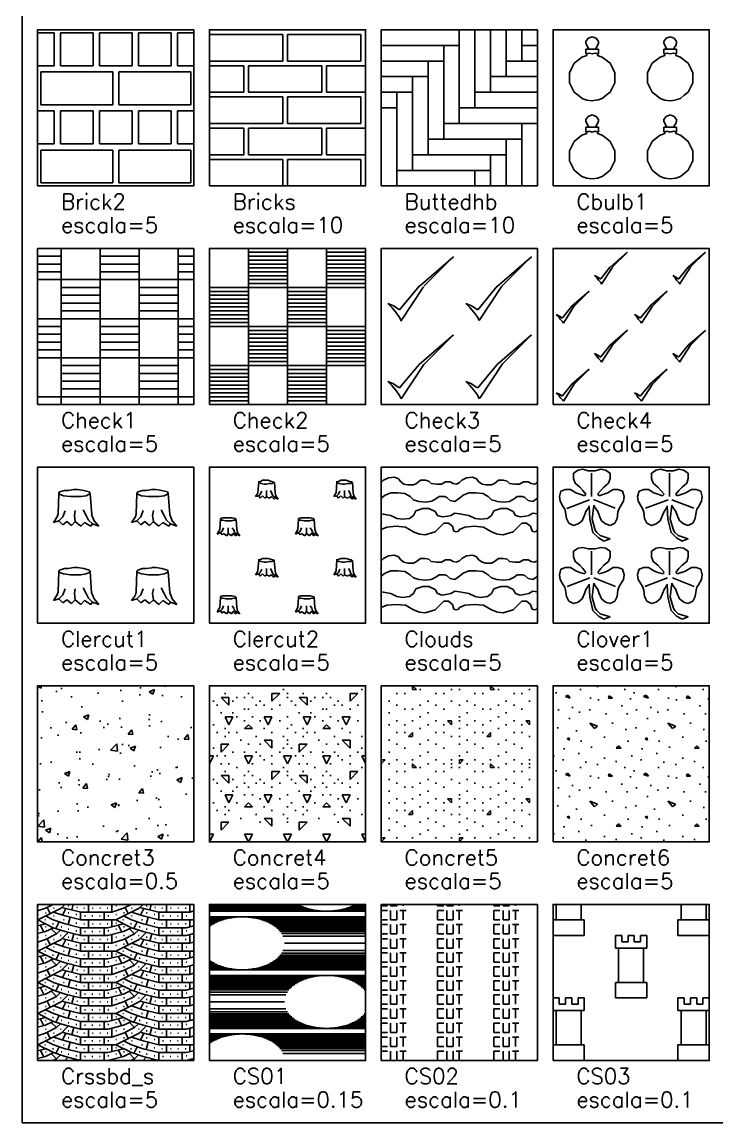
# Model space of a CAD drawing. Header units: inches. Extents: x -1 to 462, y -162 to 137.
# Drawn here: x 120 to 164.5, y -4 to 66.5 of the extents above; entities that cross this region are included whole.
import ezdxf

# ---------------------------------------------------------------- set-up
doc = ezdxf.new("R2010")
doc.units = ezdxf.units.IN
doc.header["$MEASUREMENT"] = 0
doc.layers.add('FORMATO', color=7, linetype='Continuous', plot=False)
for name, color, linetype in [('HATCH', 7, 'Continuous'), ('RECTANGLE', 7, 'Continuous'), ('TEXT', 5, 'Continuous')]:
    doc.layers.add(name, color=color, linetype=linetype)
doc.styles.add('nr', font='simplex.shx')

msp = doc.modelspace()

# ---------------------------------------------------------------- hatches: boundary and pattern name
at = {"layer": 'HATCH'}
h = msp.add_hatch(dxfattribs=at)
h.set_pattern_fill('BRICK2', color=256, scale=5, style=0, pattern_type=2)
h.set_pattern_definition([(0, (121.2, 56.2), (5, 5), [4.6, -0.4]), (90, (125.8, 56.2), (-5, 5), [2.1, -2.9]), (180, (125.8, 58.3), (-5, -5), [4.6, -0.4]), (270, (121.2, 58.3), (5, -5), [2.1, -2.9]), (0, (121, 58.7), (5, 5), [1.05, -3.95]), (90, (122.05, 58.7), (-5, 5), [2.1, -2.9]), (180, (122.05, 60.8), (-5, -5), [1.05, -3.95]), (270, (122.45, 60.8), (5, -5), [2.1, -2.9]), (0, (122.45, 58.7), (5, 5), [2.1, -2.9]), (90, (124.55, 58.7), (-5, 5), [2.1, -2.9]), (180, (124.55, 60.8), (-5, -5), [2.1, -2.9]), (180, (126, 60.8), (-5, -5), [1.05, -3.95]), (270, (124.95, 60.8), (5, -5), [2.1, -2.9]), (0, (124.95, 58.7), (5, 5), [1.05, -3.95])])
h.paths.add_polyline_path([(121, 56), (131, 56), (131, 66), (121, 66)])
h = msp.add_hatch(dxfattribs=at)
h.set_pattern_fill('BRICKS', color=256, scale=10, style=0)
h.set_pattern_definition([(0, (132, 56), (2.5, 2), [4.7, -0.3]), (0, (132, 57.7), (2.5, 2), [4.7, -0.3]), (90, (132, 56), (-2.5, 2), [1.7, -2.3]), (90, (131.7, 56), (-2.5, 2), [1.7, -2.3])])
h.paths.add_polyline_path([(132, 56), (142, 56), (142, 66), (132, 66)])
h = msp.add_hatch(dxfattribs=at)
h.set_pattern_fill('BUTTEDHB', color=256, scale=10, style=0)
h.set_pattern_definition([(0, (143, 56), (1, 1), [6, -4]), (90, (148, 50), (-1, -1), [6, -4])])
h.paths.add_polyline_path([(143, 56), (153, 56), (153, 66), (143, 66)])
h = msp.add_hatch(dxfattribs=at)
h.set_pattern_fill('CBULB1', color=256, scale=5, style=0, pattern_type=2)
h.set_pattern_definition([(338.199, (156.5, 60.55), (15, -5), [0.26926, -26.65657]), (306.87, (156.75, 60.45), (5, -5), [0.25, -24.75]), (270, (156.9, 60.25), (5, -5), [0.1, -4.9]), (251.565, (156.9, 60.15), (6e-06, -5), [0.1581, -15.6533]), (236.31, (156.85, 60), (-5, -10), [0.1803, -17.8475]), (243.435, (156.75, 59.85), (-2e-06, -5), [0.1118, -11.0685]), (296.565, (156.25, 59.85), (5, -5), [0.1118, -11.0685]), (303.69, (156.15, 60), (5, -5), [0.1803, -17.8475]), (288.435, (156.1, 60.15), (5, -10), [0.1581, -15.6533]), (270, (156.1, 60.25), (5, -5), [0.1, -4.9]), (233.13, (156.25, 60.45), (-10, -15), [0.25, -24.75]), (201.801, (156.5, 60.55), (-10, -5), [0.26926, -26.65657]), (194.036, (156.7, 59.5), (-15, -4.99999), [0.20616, -20.4094]), (90, (156.85, 59.35), (-5, 5), [0.1, -4.9]), (165.964, (156.9, 59.45), (-5, -5e-06), [0.20616, -20.4094]), (270, (156.9, 59.75), (5, -5), [0.3, -4.7]), (345.964, (156.3, 59.5), (5, 5e-06), [0.20616, -20.4094]), (14.036, (156.1, 59.45), (15, 4.99999), [0.20616, -20.4094]), (270, (156.1, 59.75), (5, -5), [0.3, -4.7]), (180, (156.9, 59.75), (-5, -5), [0.8, -4.2]), (90, (156.15, 59.35), (-5, 5), [0.1, -4.9]), (90, (157.95, 57.95), (-5, 5), [0.3, -4.7]), (116.565, (157.95, 58.25), (-5, 5), [0.3354, -10.8449]), (116.565, (157.8, 58.55), (-5, 5), [0.3354, -10.8449]), (141.34, (157.65, 58.85), (-20, 14.999995), [0.32016, -31.69546]), (141.34, (157.4, 59.05), (-20, 14.999995), [0.32016, -31.69546]), (161.565, (157.15, 59.25), (-5, -6e-06), [0.3162, -15.4952]), (8.13, (156.5, 56.45), (30, 4.999997), [0.35356, -35.0018]), (18.435, (156.85, 56.5), (10, 5), [0.3162, -15.4952]), (38.66, (157.15, 56.6), (5, 5), [0.32016, -31.69546]), (38.66, (157.4, 56.8), (5, 5), [0.32016, -31.69546]), (63.435, (157.65, 57), (2e-06, 5), [0.3354, -10.8449]), (63.435, (157.8, 57.3), (2e-06, 5), [0.3354, -10.8449]), (90, (157.95, 57.6), (-5, 5), [0.35, -4.65]), (270, (155.05, 57.95), (5, -5), [0.35, -4.65]), (296.565, (155.05, 57.6), (5, -5), [0.3354, -10.8449]), (296.565, (155.2, 57.3), (5, -5), [0.3354, -10.8449]), (321.34, (155.35, 57), (20, -14.999995), [0.32016, -31.69546]), (321.34, (155.6, 56.8), (20, -14.999995), [0.32016, -31.69546]), (341.565, (155.85, 56.6), (5, 6e-06), [0.3162, -15.4952]), (351.87, (156.15, 56.5), (4.999997, -1e-06), [0.35356, -35.0018]), (270, (155.05, 58.25), (5, -5), [0.3, -4.7]), (243.435, (155.2, 58.55), (-2e-06, -5), [0.3354, -10.8449]), (243.435, (155.35, 58.85), (-2e-06, -5), [0.3354, -10.8449]), (218.66, (155.6, 59.05), (-5, -5), [0.32016, -31.69546]), (218.66, (155.85, 59.25), (-5, -5), [0.32016, -31.69546]), (198.435, (156.15, 59.35), (-10, -5), [0.3162, -15.4952])])
h.paths.add_polyline_path([(154, 56), (164, 56), (164, 66), (154, 66)])
h = msp.add_hatch(dxfattribs=at)
h.set_pattern_fill('CHECK1', color=256, scale=5, style=0, pattern_type=2)
h.set_pattern_definition([(0, (2.5, 2.5), (2.5, 2.5), [2.5, -2.5]), (0, (0, 0.5), (2.5, 2.5), [2.5, -2.5]), (0, (0, 1), (2.5, 2.5), [2.5, -2.5]), (0, (0, 1.5), (2.5, 2.5), [2.5, -2.5]), (0, (0, 2), (2.5, 2.5), [2.5, -2.5]), (0, (0, 2.5), (2.5, 2.5), [2.5, -2.5]), (90, (2.5, 2.5), (-2.5, 2.5), [2.5, 0])])
h.paths.add_polyline_path([(121, 42), (131, 42), (131, 52), (121, 52)])
h = msp.add_hatch(dxfattribs=at)
h.set_pattern_fill('CHECK2', color=256, scale=5, style=0, pattern_type=2)
h.set_pattern_definition([(0, (134.5, 44.5), (2.5, 2.5), [2.5, -2.5]), (0, (132, 42.25), (2.5, 2.5), [2.5, -2.5]), (0, (132, 42.5), (2.5, 2.5), [2.5, -2.5]), (0, (132, 42.75), (2.5, 2.5), [2.5, -2.5]), (0, (132, 43), (2.5, 2.5), [2.5, -2.5]), (0, (132, 43.25), (2.5, 2.5), [2.5, -2.5]), (0, (132, 43.5), (2.5, 2.5), [2.5, -2.5]), (0, (132, 43.75), (2.5, 2.5), [2.5, -2.5]), (0, (132, 44), (2.5, 2.5), [2.5, -2.5]), (0, (132, 44.25), (2.5, 2.5), [2.5, -2.5]), (0, (132, 44.5), (2.5, 2.5), [2.5, -2.5]), (90, (134.5, 44.5), (-2.5, 2.5), [2.5, 0])])
h.paths.add_polyline_path([(132, 42), (142, 42), (142, 52), (132, 52)])
h = msp.add_hatch(dxfattribs=at)
h.set_pattern_fill('CHECK3', color=256, scale=5, style=0, pattern_type=2)
h.set_pattern_definition([(315, (143.4, 43.45), (5, -1e-15), [0.3536, -6.7175]), (309.8056, (143.65, 43.2), (5.000004, -4.999998), [0.3905, -38.66074]), (305.5377, (143.9, 42.9), (15.000008, -19.99999), [0.4301, -42.5815]), (296.565, (144.15, 42.55), (5, -5), [0.2236, -10.9567]), (56.6115, (144.25, 42.35), (134.9999523, 205.0000304), [2.63486, -260.85138]), (45, (145.7, 44.55), (0, 5), [2.687, -4.384]), (336.8014, (143.4, 43.45), (25, -10.000007), [0.3808, -37.69808]), (326.31, (143.75, 43.3), (10, -5), [0.36056, -17.6672]), (333.435, (144.05, 43.1), (5, -2e-06), [0.1118, -11.0685]), (50.1944, (144.15, 43.05), (20.000012, 24.99999), [1.95256, -37.0987]), (40.8151, (145.4, 44.55), (74.9999802, 65.0000195), [2.90689, -142.43753])])
h.paths.add_polyline_path([(143, 42), (153, 42), (153, 52), (143, 52)])
h = msp.add_hatch(dxfattribs=at)
h.set_pattern_fill('CHECK4', color=256, scale=5, style=0, pattern_type=2)
h.set_pattern_definition([(315, (154.2, 42.75), (5, -1e-15), [0.2121, -6.8589]), (303.69, (154.35, 42.6), (5, -5), [0.1803, -17.8475]), (315, (154.45, 42.45), (5, -1e-15), [0.2121, -6.8589]), (296.565, (154.6, 42.3), (5, -5), [0.1118, -11.0685]), (57.5288, (154.65, 42.2), (25.000007, 39.999994), [1.30384, -63.8882]), (45, (155.35, 43.3), (0, 5), [1.3435, -5.7276]), (333.435, (154.2, 42.75), (5, -2e-06), [0.2236, -10.9567]), (326.31, (154.4, 42.65), (10, -5), [0.1803, -17.8475]), (0, (154.55, 42.55), (5, 5), [0.05, -4.95]), (51.34, (154.6, 42.55), (14.999995, 20), [0.96047, -31.05515]), (40.8151, (155.2, 43.3), (74.9999802, 65.0000195), [1.45345, -143.89097]), (40.815, (157.65, 45.8), (74.9999802, 65.0000195), [1.45345, -143.89097]), (51.34, (157.05, 45.05), (14.999995, 20), [0.96047, -31.05515]), (0, (157, 45.05), (5, 5), [0.05, -4.95]), (326.31, (156.85, 45.15), (10, -5), [0.1803, -17.8475]), (333.435, (156.65, 45.25), (5, -2e-06), [0.2236, -10.9567]), (45, (157.8, 45.8), (0, 5), [1.3435, -5.7276]), (57.529, (157.1, 44.7), (25.000007, 39.999994), [1.30384, -63.8882]), (315, (156.9, 44.95), (5, -1e-15), [0.2121, -6.859]), (303.69, (156.8, 45.1), (5, -5), [0.1803, -17.8475]), (315, (156.65, 45.25), (5, -1e-15), [0.2121, -6.859]), (296.565, (157.05, 44.8), (5, -5), [0.1118, -11.0685])])
h.paths.add_polyline_path([(154, 42), (164, 42), (164, 52), (154, 52)])
h = msp.add_hatch(dxfattribs=at)
h.set_pattern_fill('CLERCUT1', color=256, scale=5, style=0, pattern_type=2)
h.set_pattern_definition([(45, (124.3, 31.25), (0, 5), [0.0707, -7.0004]), (26.565, (124.1, 31.15), (5, 5), [0.2236, -10.9567]), (8.13, (123.75, 31.1), (30, 4.999997), [0.35356, -35.0018]), (0, (123.4, 31.1), (5, 5), [0.35, -4.65]), (0, (123.1, 31.1), (5, 5), [0.3, -4.7]), (353.66, (122.65, 31.15), (5.000002, 1e-06), [0.45277, -44.82415]), (338.199, (122.4, 31.25), (15, -5), [0.26926, -26.65657]), (315, (122.35, 31.3), (5, -1e-15), [0.0707, -7.0004]), (243.435, (122.4, 31.4), (-2e-06, -5), [0.1118, -11.0685]), (198.435, (122.7, 31.5), (-10, -5), [0.3162, -15.4952]), (180, (122.95, 31.5), (-5, -5), [0.25, -4.75]), (188.13, (123.3, 31.55), (-30, -4.999997), [0.35356, -35.0018]), (180, (123.55, 31.55), (-5, -5), [0.25, -4.75]), (172.875, (123.95, 31.5), (-5, -3e-06), [0.4031, -39.9082]), (164.055, (124.3, 31.4), (-20, 5), [0.364, -36.03654]), (116.565, (124.35, 31.3), (-5, 5), [0.1118, -11.0685]), (80.538, (123.35, 29.9), (-2e-06, 5), [0.30414, -30.1097]), (97.125, (123.4, 29.5), (-4.99999, 35.000002), [0.4031, -39.90817]), (119.745, (124.1, 29.9), (-15.00001, 24.999997), [0.4031, -39.90817]), (116.565, (124.25, 29.6), (-5, 5), [0.3354, -10.8449]), (135, (124.5, 29.35), (-5, 0), [0.3536, -6.7175]), (69.444, (122.6, 29.8), (4.99999, 15.000004), [0.4272, -42.2928]), (45, (122.35, 29.55), (0, 5), [0.3536, -6.7175]), (94.2364, (124.45, 29.95), (-5.0000065, 64.999997), [1.3537, -134.01617]), (110.556, (124.6, 29.55), (-9.99998, 25.00001), [0.4272, -42.2928]), (130.6013, (124.9, 29.2), (-5, 5), [0.46098, -45.63674]), (339.444, (124.5, 29.35), (15.000004, -4.99999), [0.4272, -42.2928]), (56.31, (124.4, 29.2), (5, 10), [0.1803, -17.8475]), (327.9946, (124, 29.45), (24.999995, -15.000006), [0.4717, -46.6982]), (45, (123.75, 29.2), (0, 5), [0.3536, -6.7175]), (319.3987, (123.4, 29.5), (29.999995, -25.000002), [0.46098, -45.63674]), (45, (123.15, 29.25), (0, 5), [0.3536, -6.7175]), (320.1944, (122.85, 29.5), (24.99999, -20.000012), [0.3905, -38.66074]), (38.66, (122.6, 29.3), (5, 5), [0.32016, -31.69546]), (315, (122.35, 29.55), (5, -1e-15), [0.3536, -6.7175]), (15.9454, (122, 29.45), (15, 5.000003), [0.364, -36.03654]), (234.4623, (122.25, 29.8), (-10.000005, -14.999998), [0.4301, -42.5815]), (255.964, (122.3, 30), (5e-06, -5), [0.20616, -20.4094]), (267.7974, (122.35, 31.3), (-7e-07, -4.999999), [1.30096, -128.79515])])
h.paths.add_polyline_path([(121, 28), (131, 28), (131, 38), (121, 38)])
h = msp.add_hatch(dxfattribs=at)
h.set_pattern_fill('CLERCUT2', color=256, scale=5, style=0, pattern_type=2)
h.set_pattern_definition([(45, (133.65, 29.6), (0, 5), [0.0707, -7.0004]), (0, (133.55, 29.6), (5, 5), [0.1, -4.9]), (18.435, (133.4, 29.55), (10, 5), [0.1581, -15.6533]), (0, (133.2, 29.55), (5, 5), [0.2, -4.8]), (0, (133.05, 29.55), (5, 5), [0.15, -4.85]), (345.964, (132.85, 29.6), (5, 5e-06), [0.20616, -20.4094]), (0, (132.7, 29.6), (5, 5), [0.15, -4.85]), (270, (132.7, 29.65), (5, -5), [0.05, -4.95]), (270, (132.7, 29.7), (5, -5), [0.05, -4.95]), (198.435, (132.85, 29.75), (-10, -5), [0.1581, -15.6533]), (180, (132.95, 29.75), (-5, -5), [0.1, -4.9]), (180, (133.15, 29.75), (-5, -5), [0.2, -4.8]), (180, (133.3, 29.75), (-5, -5), [0.15, -4.85]), (180, (133.45, 29.75), (-5, -5), [0.15, -4.85]), (165.964, (133.65, 29.7), (-5, -5e-06), [0.20616, -20.4094]), (135, (133.7, 29.65), (-5, 0), [0.0707, -7.0004]), (90, (133.2, 28.95), (-5, 5), [0.15, -4.85]), (90, (133.2, 28.75), (-5, 5), [0.2, -4.8]), (123.69, (133.55, 28.95), (-5, 5), [0.1803, -17.8475]), (108.435, (133.6, 28.8), (-5, 10), [0.1581, -15.6533]), (146.31, (133.75, 28.7), (-10, 5), [0.1803, -17.8475]), (63.435, (132.8, 28.9), (2e-06, 5), [0.2236, -10.9567]), (45, (132.7, 28.8), (0, 5), [0.1414, -6.9296]), (94.3987, (133.75, 29), (-4.999992, 59.999999), [0.65192, -64.5401]), (104.036, (133.8, 28.8), (-4.99999, 15), [0.20616, -20.4094]), (126.87, (133.95, 28.6), (-5, 5), [0.25, -24.75]), (333.435, (133.75, 28.7), (5, -2e-06), [0.2236, -10.9567]), (63.435, (133.7, 28.6), (2e-06, 5), [0.1118, -11.0685]), (323.13, (133.5, 28.75), (15, -10), [0.25, -24.75]), (56.31, (133.4, 28.6), (5, 10), [0.1803, -17.8475]), (323.13, (133.2, 28.75), (15, -10), [0.25, -24.75]), (56.31, (133.1, 28.6), (5, 10), [0.1803, -17.8475]), (323.13, (132.9, 28.75), (15, -10), [0.25, -24.75]), (45, (132.8, 28.65), (0, 5), [0.1414, -6.9296]), (303.69, (132.7, 28.8), (5, -5), [0.1803, -17.8475]), (26.565, (132.5, 28.7), (5, 5), [0.2236, -10.9567]), (243.435, (132.6, 28.9), (-2e-06, -5), [0.2236, -10.9567]), (243.435, (132.65, 29), (-2e-06, -5), [0.1118, -11.0685]), (265.6013, (132.7, 29.65), (-2e-06, -4.999997), [0.65192, -64.5401]), (265.9144, (135.15, 32.05), (1e-06, -5.000001), [0.7018, -69.47656]), (243.435, (135.1, 31.35), (-2e-06, -5), [0.1118, -11.0685]), (236.31, (135.05, 31.25), (-5, -10), [0.1803, -17.8475]), (14.036, (134.95, 31.1), (15, 4.99999), [0.20616, -20.4094]), (303.69, (135.15, 31.15), (5, -5), [0.1803, -17.8475]), (45, (135.25, 31), (0, 5), [0.2121, -6.859]), (315, (135.4, 31.15), (5, -1e-15), [0.2121, -6.859]), (45, (135.55, 31), (0, 5), [0.1414, -6.9296]), (333.435, (135.65, 31.1), (5, -2e-06), [0.2236, -10.9567]), (45, (135.85, 31), (0, 5), [0.1414, -6.9296]), (323.13, (135.95, 31.1), (15, -10), [0.25, -24.75]), (63.435, (136.15, 30.95), (2e-06, 5), [0.1118, -11.0685]), (333.435, (136.2, 31.05), (5, -2e-06), [0.2236, -10.9567]), (126.87, (136.4, 30.95), (-5, 5), [0.25, -24.75]), (104.036, (136.25, 31.15), (-4.99999, 15), [0.20616, -20.4094]), (94.3987, (136.2, 31.35), (-4.999992, 59.999999), [0.65192, -64.5401]), (45, (135.15, 31.15), (0, 5), [0.1414, -6.9296]), (63.435, (135.25, 31.25), (2e-06, 5), [0.2236, -10.9567]), (146.31, (136.2, 31.05), (-10, 5), [0.1803, -17.8475]), (108.435, (136.05, 31.15), (-5, 10), [0.1581, -15.6533]), (116.565, (136, 31.3), (-5, 5), [0.2236, -10.9567]), (90, (135.65, 31.1), (-5, 5), [0.2, -4.8]), (90, (135.65, 31.3), (-5, 5), [0.2, -4.8]), (135, (136.15, 32), (-5, 0), [0.0707, -7.0004]), (165.964, (136.1, 32.05), (-5, -5e-06), [0.20616, -20.4094]), (161.565, (135.9, 32.1), (-5, -6e-06), [0.1581, -15.6533]), (180, (135.75, 32.15), (-5, -5), [0.15, -4.85]), (180, (135.6, 32.15), (-5, -5), [0.2, -4.8]), (206.565, (135.4, 32.15), (-5, -5), [0.1118, -11.0685]), (198.435, (135.3, 32.1), (-10, -5), [0.1581, -15.6533]), (0, (135.15, 32.05), (5, 5), [0, -5]), (270, (135.15, 32.05), (5, -5), [0.05, -4.95]), (341.565, (135.15, 32), (5, 6e-06), [0.1581, -15.6533]), (345.964, (135.3, 31.95), (5, 5e-06), [0.20616, -20.4094]), (0, (135.5, 31.9), (5, 5), [0.15, -4.85]), (14.036, (135.65, 31.9), (15, 4.99999), [0.20616, -20.4094]), (0, (135.85, 31.95), (5, 5), [0.15, -4.85]), (26.565, (136, 31.95), (5, 5), [0.1118, -11.0685]), (0, (136.1, 32), (5, 5), [0.05, -4.95])])
h.paths.add_polyline_path([(132, 28), (142, 28), (142, 38), (132, 38)])
h = msp.add_hatch(dxfattribs=at)
h.set_pattern_fill('CLOUDS', color=256, scale=5, style=0, pattern_type=2)
h.set_pattern_definition([(26.565, (147.9, 31.95), (5, 5), [0.1118, -11.0685]), (26.565, (147.8, 31.9), (5, 5), [0.1118, -11.0685]), (345.964, (147.6, 31.95), (5, 5e-06), [0.20616, -20.4094]), (333.435, (147.4, 32.05), (5, -2e-06), [0.2236, -10.9567]), (0, (147.1, 32.05), (5, 5), [0.3, -4.7]), (30.964, (146.85, 31.9), (14.99999, 10.00001), [0.29155, -28.8632]), (0, (146.55, 31.9), (5, 5), [0.3, -4.7]), (351.87, (146.2, 31.95), (5, -1e-06), [0.35356, -35.0018]), (315, (146.05, 32.1), (5, -1e-15), [0.2121, -6.859]), (348.69, (145.8, 32.15), (5, 2e-06), [0.25495, -25.24014]), (0, (145.5, 32.15), (5, 5), [0.3, -4.7]), (38.66, (145.25, 31.95), (5, 5), [0.32016, -31.69546]), (26.565, (145.05, 31.85), (5, 5), [0.2236, -10.9567]), (0, (144.7, 31.85), (5, 5), [0.35, -4.65]), (348.69, (144.45, 31.9), (5, 2e-06), [0.25495, -25.24014]), (323.13, (144.25, 32.05), (15, -10), [0.25, -24.75]), (306.87, (144.1, 32.25), (5, -5), [0.25, -24.75]), (338.199, (143.85, 32.35), (15, -5), [0.26926, -26.65657]), (7.125, (143.45, 32.3), (35.000002, 4.99999), [0.4031, -39.90817]), (26.565, (143.15, 32.15), (5, 5), [0.3354, -10.8449]), (45, (143, 32), (0, 5), [0.2121, -6.859]), (33.69, (147.85, 30.9), (5, 5), [0.1803, -17.8475]), (33.69, (147.7, 30.8), (5, 5), [0.1803, -17.8475]), (350.538, (147.4, 30.85), (5, 2e-06), [0.30414, -30.1097]), (315, (147.2, 31.05), (5, -1e-15), [0.2828, -6.7882]), (341.565, (147.05, 31.1), (5, 6e-06), [0.1581, -15.6533]), (0, (146.7, 31.1), (5, 5), [0.35, -4.65]), (36.87, (146.5, 30.95), (5, 5), [0.25, -24.75]), (26.565, (146.2, 30.8), (5, 5), [0.3354, -10.8449]), (8.13, (145.85, 30.75), (30, 4.999997), [0.35356, -35.0018]), (353.66, (145.4, 30.8), (5.000002, 1e-06), [0.45277, -44.82415]), (344.0546, (145.05, 30.9), (20, -5), [0.364, -36.03654]), (315, (144.85, 31.1), (5, -1e-15), [0.2828, -6.7882]), (330.255, (144.5, 31.3), (9.999998, -5), [0.4031, -39.90817]), (353.66, (144.05, 31.35), (5.000002, 1e-06), [0.45277, -44.82415]), (0, (143.6, 31.35), (5, 5), [0.45, -4.55]), (23.1986, (143.25, 31.2), (10, 5), [0.3808, -37.6981]), (38.66, (143, 31), (5, 5), [0.32016, -31.69546]), (350.538, (147.7, 30.05), (5, 2e-06), [0.30414, -30.1097]), (30.964, (147.45, 29.9), (14.99999, 10.00001), [0.29155, -28.8632]), (14.036, (147.25, 29.85), (15, 4.99999), [0.20616, -20.4094]), (8.13, (146.9, 29.8), (30, 4.999997), [0.35356, -35.0018]), (341.565, (146.6, 29.9), (5, 6e-06), [0.3162, -15.4952]), (300.964, (146.45, 30.15), (10.00001, -14.99999), [0.29155, -28.8632]), (333.435, (146.05, 30.35), (5, -2e-06), [0.4472, -10.7331]), (0, (145.65, 30.35), (5, 5), [0.4, -4.6]), (18.435, (145.2, 30.2), (10, 5), [0.4743, -15.337]), (63.435, (145.05, 29.9), (2e-06, 5), [0.3354, -10.8449]), (38.66, (144.8, 29.7), (5, 5), [0.32016, -31.69546]), (6.34, (144.35, 29.65), (39.999997, 5.000008), [0.45277, -44.82415]), (351.87, (144, 29.7), (4.999997, -1e-06), [0.35356, -35.0018]), (333.435, (143.6, 29.9), (5, -2e-06), [0.4472, -10.7331]), (350.538, (143, 30), (5, 2e-06), [0.6083, -29.80553]), (63.435, (147.95, 28.9), (2e-06, 5), [0.1118, -11.0685]), (18.435, (147.8, 28.85), (10, 5), [0.1581, -15.6533]), (341.565, (147.65, 28.9), (5, 6e-06), [0.1581, -15.6533]), (288.435, (147.55, 29.2), (5, -10), [0.3162, -15.4952]), (321.34, (147.3, 29.4), (20, -14.999995), [0.32016, -31.69546]), (0, (147, 29.4), (5, 5), [0.3, -4.7]), (45, (146.75, 29.15), (0, 5), [0.3536, -6.7175]), (45, (146.45, 28.85), (0, 5), [0.4243, -6.6468]), (17.1027, (145.8, 28.65), (15.000004, 4.99999), [0.68007, -67.32728]), (351.87, (145.45, 28.7), (4.999997, -1e-06), [0.35356, -35.0018]), (339.444, (145.05, 28.85), (15.000004, -4.99999), [0.4272, -42.2928]), (329.036, (144.55, 29.15), (10, -5.000007), [0.5831, -28.57166]), (355.2364, (143.95, 29.2), (5.000001, 1e-06), [0.60208, -59.6059]), (4.7636, (143.35, 29.15), (55.000005, 4.999958), [0.60208, -59.6059]), (23.1986, (143, 29), (9.999998, 5), [0.3808, -37.69808])])
h.paths.add_polyline_path([(143, 28), (153, 28), (153, 38), (143, 38)])
h = msp.add_hatch(dxfattribs=at)
h.set_pattern_fill('CLOVER1', color=256, scale=5, style=0, pattern_type=2)
h.set_pattern_definition([(83.66, (156.5, 29.65), (-1e-06, 5.000002), [0.90554, -44.3714]), (105.9454, (156.7, 28.95), (-5.000003, 15), [0.728, -35.67254]), (123.69, (156.8, 28.8), (-5, 5), [0.1803, -17.8475]), (135, (157, 28.6), (-5, 0), [0.2828, -6.7882]), (162.8973, (157.65, 28.4), (-50.000009, 14.999977), [0.68007, -67.32728]), (20.556, (157.25, 28.25), (25.00001, 9.99998), [0.4272, -42.2928]), (330.255, (156.9, 28.45), (9.999998, -5), [0.4031, -39.90817]), (315, (156.55, 28.8), (5, -1e-15), [0.495, -6.5761]), (283.2405, (156.35, 29.65), (4.999994, -20.0000015), [0.8732, -86.44804]), (273.3665, (156.3, 30.5), (5.000055, -79.999997), [0.85147, -84.29546]), (200.7723, (156.35, 30.9), (-104.9999692, -40.0000818), [1.5508, -153.52982]), (338.5523, (156.6, 30.9), (115.0000297, -44.9999282), [1.50416, -148.91193]), (255.964, (158.2, 30.3), (5e-06, -5), [0.20616, -20.4094]), (262.875, (158.15, 30.1), (3e-06, -5), [0.4031, -39.90817]), (243.435, (158.1, 29.7), (-2e-06, -5), [0.3354, -10.8449]), (206.565, (157.95, 29.4), (-5, -5), [0.3354, -10.8449]), (161.565, (157.65, 29.25), (-5, -6e-06), [0.3162, -15.4952]), (141.34, (157.35, 29.35), (-20, 14.999995), [0.32016, -31.69546]), (113.1986, (157.1, 29.55), (-5, 10), [0.3808, -37.6981]), (111.801, (156.95, 29.9), (-5, 10), [0.26926, -26.65657]), (123.69, (156.85, 30.15), (-5, 5), [0.36056, -17.6672]), (116.565, (156.65, 30.45), (-5, 5), [0.1118, -11.0685]), (135, (156.95, 31.15), (-5, 0), [0.1414, -6.9296]), (198.435, (157.25, 31.25), (-10, -5), [0.3162, -15.4952]), (201.801, (157.5, 31.35), (-10, -5), [0.26926, -26.65657]), (209.745, (157.85, 31.55), (-24.999997, -15.00001), [0.4031, -39.9082]), (180, (158.15, 31.55), (-5, -5), [0.3, -4.7]), (161.565, (158.45, 31.45), (-5, -6e-06), [0.3162, -15.4952]), (105.945, (158.55, 31.1), (-5.000003, 15), [0.364, -36.03654]), (80.538, (158.5, 30.8), (-2e-06, 5), [0.30414, -30.1097]), (60.255, (158.3, 30.45), (5, 10), [0.4031, -39.9082]), (56.31, (158.2, 30.3), (5, 10), [0.1803, -17.8475]), (45, (156, 31.15), (0, 5), [0.1414, -6.9296]), (123.69, (154.75, 30.3), (-5, 5), [0.1803, -17.8475]), (119.745, (154.65, 30.45), (-15.00001, 24.999997), [0.4031, -39.90817]), (99.462, (154.45, 30.8), (-4.99999, 25.000004), [0.30414, -30.1097]), (74.0546, (154.4, 31.1), (5, 20), [0.364, -36.03654]), (18.435, (154.5, 31.45), (10, 5), [0.3162, -15.4952]), (0, (154.8, 31.55), (5, 5), [0.3, -4.7]), (330.255, (155.1, 31.55), (9.999998, -5), [0.4031, -39.90817]), (338.199, (155.45, 31.35), (15, -5), [0.26926, -26.65657]), (341.565, (155.7, 31.25), (5, 6e-06), [0.3162, -15.4952]), (90, (156.3, 30.45), (-5, 5), [0.05, -4.95]), (56.31, (156.1, 30.15), (5, 10), [0.36056, -17.6672]), (68.199, (156, 29.9), (5, 15), [0.26926, -26.65657]), (66.8014, (155.85, 29.55), (10.000007, 25), [0.3808, -37.6981]), (38.66, (155.6, 29.35), (5, 5), [0.32016, -31.69546]), (18.435, (155.3, 29.25), (10, 5), [0.3162, -15.4952]), (333.435, (155, 29.4), (5, -2e-06), [0.3354, -10.8449]), (296.565, (154.85, 29.7), (5, -5), [0.3354, -10.8449]), (277.125, (154.8, 30.1), (4.99999, -35.000002), [0.4031, -39.90817]), (284.036, (154.75, 30.3), (4.99999, -15), [0.20616, -20.4094]), (180, (156.45, 32.75), (-5, -5), [0.2, -4.8]), (164.055, (156.25, 32.75), (-20, 5), [0.364, -36.03654]), (189.462, (155.9, 32.85), (-25.000004, -4.99999), [0.30414, -30.1097]), (213.69, (155.6, 32.8), (-5, -5), [0.36056, -17.6672]), (270, (155.3, 32.6), (5, -5), [0.35, -4.65]), (288.435, (155.3, 32.25), (5, -10), [0.3162, -15.4952]), (320.1944, (155.4, 31.95), (24.99999, -20.000012), [0.3905, -38.66074]), (315, (155.7, 31.7), (5, -1e-15), [0.2828, -6.7882]), (308.66, (155.9, 31.5), (5, -5), [0.32016, -31.69546]), (231.34, (157.05, 31.5), (-14.999995, -20), [0.32016, -31.69546]), (225, (157.25, 31.7), (-6e-16, -5), [0.2828, -6.7882]), (219.806, (157.55, 31.95), (-5, -5.000004), [0.3905, -38.66074]), (251.565, (157.65, 32.25), (6e-06, -5), [0.3162, -15.4952]), (270, (157.65, 32.6), (5, -5), [0.35, -4.65]), (326.31, (157.35, 32.8), (10, -5), [0.3606, -17.6672]), (350.538, (157.05, 32.85), (5, 2e-06), [0.30414, -30.1097]), (15.945, (156.7, 32.75), (15, 5.000003), [0.364, -36.03654]), (0, (156.45, 32.75), (5, 5), [0.25, -4.75]), (90, (156.45, 31.1), (-5, 5), [1.5, -3.5])])
h.paths.add_polyline_path([(154, 28), (164, 28), (164, 38), (154, 38)])
h = msp.add_hatch(dxfattribs=at)
h.set_pattern_fill('CONCRET3', color=256, scale=0.5, style=0, pattern_type=2)
h.set_pattern_definition([(50, (121, 14), (3.5863, -0.31376), [0.375, -4.125]), (355, (121, 14), (-0.6938, 3.761), [0.3, -3.3]), (100.45, (121.299, 13.974), (2.89255, 3.4472), [0.3187, -3.5057]), (46.184, (121, 15), (5.3362, -0.8276), [0.5625, -6.1875]), (96.636, (121.4447, 14.931), (4.6733, 4.8706), [0.478, -5.2586]), (351.184, (121, 15), (4.6733, 4.8706), [0.45, -4.95]), (21, (121.5, 14.75), (2.98454, -2.0131), [0.375, -4.125]), (326, (121.5, 14.75), (1.2166, 3.6258), [0.3, -3.3]), (71.45, (121.7487, 14.5822), (4.2011, 1.61265), [0.3187, -3.5057]), (37.5, (121, 14), (0.0608, 1.66447), [0, -3.26, 0, -3.35, 0, -3.3125]), (7.5, (121, 14), (1.31535, 1.97206), [0, -1.91, 0, -3.185, 0, -1.2625]), (327.5, (119.885, 14), (2.66911, -0.11277), [0, -1.25, 0, -3.9, 0, -5.175]), (317.5, (119.385, 14), (2.91593, 0.50052), [0, -1.625, 0, -2.59, 0, -3.675])])
h.paths.add_polyline_path([(121, 14), (131, 14), (131, 24), (121, 24)])
h = msp.add_hatch(dxfattribs=at)
h.set_pattern_fill('CONCRET4', color=256, scale=5, style=0, pattern_type=2)
h.set_pattern_definition([(45, (132.75, 14.75), (0, 5), [0.7071, -1.41425, 0.35355, -2.1213, 0.7071, -1.76777]), (135, (136, 15), (-5, 0), [0.7071, -1.06065, 0.35355, -1.76775, 0.7071, -2.4749]), (63.435, (132, 14), (3e-10, 5), [0.559, -2.236, 0.559, -2.23617]), (116.565, (132, 14), (-2e-09, 5), [0.559, -2.236, 0.559, -2.23617]), (0, (132, 14.5), (0, 5), [0.25, -2, 0.5, -2, 0.25]), (0, (132, 15.25), (0, 5), [-0.75, 0.5, -2, 0, -1.75, 0]), (0, (132, 15.5), (0, 5), [-2, 0, -1.5, 0.5, -1, 0]), (0, (132, 16.25), (0, 5), [-1, 0, -1.25, 0.5, -2.25, 0]), (0, (132, 17), (0, 5), [-1, 0.5, -2, 0.5, -1, 0]), (0, (132, 18.25), (0, 5), [-0.75, 0.5, -1, 0, -2.75, 0]), (0, (132, 18.5), (0, 5), [-1, 0, -3, 0.5, -0.5, 0]), (90, (132.25, 15), (-5, 3e-16), [-1.5, 0, -1.5, 0, -2, 0]), (90, (132.75, 14), (-5, 3e-16), [-0.75, 0.5, -2, 0, -1.75, 0]), (90, (133.25, 14), (-5, 3e-16), [-2, 0, -1.75, 0.5, -0.75, 0]), (90, (136, 14), (-5, 3e-16), [-1, 0.5, -2.5, 0.5, -0.5, 0]), (90, (132.5, 14.5), (-5, 3e-16), [-1.5, 0, -1.75, 0, -1.75, 0]), (90, (133, 14.5), (-5, 3e-16), [-1.25, 0, -2.75, 0, -1, 0]), (90, (133.5, 14.75), (-5, 3e-16), [-2.5, 0, -0.75, 0, -1.75, 0]), (90, (133.75, 14.25), (-5, 3e-16), [-2.25, 0, -1, 0, -1.25, 0]), (90, (134.25, 15), (-5, 3e-16), [-2, 0, -0.75, 0, -2, 0]), (90, (134.5, 15.25), (-5, 3e-16), [-2.25, 0, -1, 0, -1.75, 0]), (90, (134.75, 14), (-5, 3e-16), [-3, 0, -1.25, 0, -0.75, 0]), (90, (135, 14.75), (-5, 3e-16), [-1, 0, -2, 0, -2, 0]), (90, (135.25, 14.5), (-5, 3e-16), [-2.25, 0, -1.25, 0, -1.5, 0]), (90, (135.5, 14.25), (-5, 3e-16), [-2, 0, -1.5, 0, -1.5, 0]), (90, (136, 14.5), (-5, 3e-16), [-1.5, 0, -1.5, 0, -2, 0]), (90, (136.5, 14.75), (-5, 3e-16), [-2, 0, -1, 0, -2, 0]), (90, (136.75, 15), (-5, 3e-16), [-0.75, 0, -3, 0, -1.25, 0])])
h.paths.add_polyline_path([(132, 14), (142, 14), (142, 24), (132, 24)])
h = msp.add_hatch(dxfattribs=at)
h.set_pattern_fill('CONCRET5', color=256, scale=5, style=0, pattern_type=2)
h.set_pattern_definition([(0, (143, 14.25), (5, 5), [0.25, -1.75, 0, -2.5, 0, -0.5]), (0, (143, 15.75), (5, 5), [0, -1.75, 0.25, -2.5, 0, -0.5]), (0, (143, 16.75), (5, 5), [0, -2, 0, -2.25, 0.25, -0.5]), (0, (143, 18.75), (5, 5), [0, -2, 0.25, -2.25, 0, -0.5]), (90, (143, 14), (-5, 5), [0.25, -4.75]), (90, (145, 14), (-5, 5), [-1.75, 0.25, -1.5, 0, -1.25, 0.25]), (90, (147.5, 14), (-5, 5), [0, -2.5, 0.25, -1.25, 0, -1]), (90, (143.5, 14), (-2.5, 2.5), [0, -0.75, 0, -0.75, 0, -1]), (90, (144, 14.25), (-2.5, 2.5), [0, -1, 0, -0.75, 0, -0.75]), (90, (144.5, 14), (-2.5, 2.5), [0, -1, 0, -1, 0, -0.5]), (90, (145.5, 14.5), (-2.5, 2.5), [0, -0.75, 0, -1, 0, -0.75]), (45, (143, 14), (3e-16, 5), [0.35355, -2.1213, 0.35355, -4.24265]), (135, (145, 14), (3e-16, 5), [-3.5355, 0.35355, -2.82847, 0.35355])])
h.paths.add_polyline_path([(143, 14), (153, 14), (153, 24), (143, 24)])
h = msp.add_hatch(dxfattribs=at)
h.set_pattern_fill('CONCRET6', color=256, scale=5, style=0, pattern_type=2)
h.set_pattern_definition([(0, (158.75, 17.2), (0, 5), [0, -5]), (0, (158.8, 15.45), (0, 5), [0, -5]), (0, (158.95, 18.15), (0, 5), [0, -5]), (338.199, (156.35, 16.6), (15, -5), [0.5385, -26.3873]), (216.87, (156.85, 16.4), (15, 10), [0.25, -24.75]), (130.6013, (156.65, 16.25), (25.000002, -29.999995), [0.46098, -45.63674]), (206.565, (155, 15.65), (-5, -5), [0.1118, -11.0685]), (326.31, (154.9, 15.6), (10, -5), [0.1803, -17.8475]), (108.435, (155.05, 15.5), (-5, 10), [0.1581, -15.6533]), (225, (158.2, 15.15), (-6e-16, -5), [0.2121, -6.859]), (0, (158.05, 15), (5, 5), [0.3, -4.7]), (135, (158.35, 15), (-5, 0), [0.2121, -6.859]), (251.565, (157.6, 18.35), (5, 10), [0.1581, -15.6533]), (0, (157.55, 18.2), (5, 5), [0.25, -4.75]), (143.13, (157.8, 18.2), (-15, 10), [0.25, -24.75]), (213.69, (154.95, 18.4), (10, 5), [0.1803, -17.8475]), (341.565, (154.8, 18.3), (-10, 5), [0.3162, -15.4952]), (126.87, (155.1, 18.2), (10, -15), [0.25, -24.75]), (0, (156.4, 18.2), (0, 5), [0, -5]), (0, (155.05, 16.9), (0, 5), [0, -5]), (0, (156.45, 15.05), (0, 5), [0, -5]), (0, (157.8, 16.6), (0, 5), [0, -5]), (0, (156.35, 17.45), (0, 5), [0, -5]), (0, (155.25, 17.6), (0, 5), [0, -5]), (0, (155.7, 17.3), (0, 5), [0, -5]), (0, (155.5, 16.1), (0, 5), [0, -5]), (0, (154.3, 16.3), (0, 5), [0, -5]), (0, (154.35, 17.45), (0, 5), [0, -5]), (0, (154.2, 18.55), (0, 5), [0, -5]), (0, (155.75, 18.75), (0, 5), [0, -5]), (0, (156.85, 18.95), (0, 5), [0, -5]), (0, (158.6, 18.75), (0, 5), [0, -5]), (0, (157.4, 17.2), (0, 5), [0, -5]), (0, (156.9, 18.1), (0, 5), [0, -5]), (0, (157.3, 15.7), (0, 5), [0, -5]), (0, (155.8, 15.45), (0, 5), [0, -5]), (0, (157.3, 14.35), (0, 5), [0, -5]), (0, (155.65, 14.65), (0, 5), [0, -5]), (0, (154.05, 14.5), (0, 5), [0, -5]), (0, (154.65, 14.25), (0, 5), [0, -5]), (0, (154.7, 14.95), (0, 5), [0, -5]), (0, (158.05, 14.15), (0, 5), [0, -5]), (0, (158.65, 16.2), (0, 5), [0, -5]), (0, (158.4, 17.7), (0, 5), [0, -5]), (0, (156.1, 14.1), (0, 5), [0, -5])])
h.paths.add_polyline_path([(154, 14), (164, 14), (164, 24), (154, 24)])
h = msp.add_hatch(dxfattribs=at)
h.set_pattern_fill('CRSSBD_S', color=256, scale=5, style=0, pattern_type=2)
h.set_pattern_definition([(0, (123.75, 0), (5, 2), [1.75, -3.25]), (0, (123.75, 0.5), (5, 2), [1.75, -3.25]), (0, (123.75, 1), (5, 2), [2.25, -2.75]), (0, (123.75, 1.5), (5, 2), [2, -3]), (90, (123.75, 0), (-5, 2), [0.5, -0.5]), (90, (125.25, 0), (-5, 2), [0.5, -0.5]), (90, (124.25, 0.5), (-5, 2), [0.5, -0.5]), (270, (125.75, 1), (5, -2), [0.4375, -0.5, 0.5625, -0.5]), (45, (122.5, 1.75), (-5, -4), [0.6365, -13.50564]), (45, (122.2, 2.1), (-5, -4), [0.3535, -13.78864]), (135, (122.2, 2.1), (-5, 4), [0.4715, -13.67064]), (26.565, (121, 1), (15, 8), [1.677, -20.68368]), (26.565, (121.5, 0.25), (15, 8), [0.559, -21.80168]), (26.565, (121.5, 1.75), (15, 8), [0.7825, -21.57818]), (153.435, (122, 0.5), (15, -8), [1.118, -21.24268]), (153.435, (122, 1), (15, -8), [0.559, -21.80168]), (14.0362, (125.5, 0), (14.9999996, 4), [1.03, -9.275, 1.03, -29.89606]), (165.9638, (123.75, 0), (14.9999996, -4), [1.03, -9.275, 1.03, -29.89606]), (165.9638, (123.75, 1), (14.9999996, -4), [1.03, -9.275, 1.24, -29.68606]), (161.565, (122.75, 0.25), (5, -2), [0.7905, -30.83228]), (161.565, (122.75, 1.25), (5, -2), [0.7905, -30.83228]), (161.565, (122.75, 0.75), (5, -2), [0.7905, -30.83228]), (18.435, (125.75, 1.5), (5, 2), [0.7905, -30.83228]), (75.9638, (122.95, 0.7), (-5, -18), [0.485, -0.485, 0.485, -19.16053]), (63.435, (122.15, 0.45), (-5, -8), [0.479, -0.479, 0.4825, -9.73984]), (116.565, (121.8, 1.4), (-5, 8), [0.447, -0.472, 0.472, -9.78934]), (0, (124, 0.25), (5, 2), [0.05, -0.425, 0.05, -0.425, 0.05, -4]), (0, (124.5, 0.75), (5, 2), [0.05, -0.425, 0.05, -0.425, 0.05, -4]), (0, (124, 1.25), (5, 2), [0.05, -0.425, 0.05, -0.425, 0.05, -4]), (0, (124.5, 1.75), (5, 2), [0.05, -0.425, 0.05, -0.425, 0.05, -4]), (0, (123.45, 0.3), (5, 2), [0.05, -2, 0.05, -2.9]), (0, (121.95, 0.75), (5, 2), [0.05, -1.95, 0.05, -2.95]), (0, (122.95, 2.4), (5, 2), [0.05, -3, 0.05, -1.9]), (0, (122, 1.25), (5, 2), [0.05, -3.45, 0.05, -1.45]), (0, (122.65, 1), (5, 2), [0.05, -3.75, 0.05, -1.15]), (0, (123.45, 1.35), (5, 2), [0.05, -2.5, 0.05, -2.4]), (0, (122.95, 1.45), (5, 2), [0.05, -3.5, 0.05, -1.4]), (0, (123.95, 1.75), (5, 2), [0.05, -3, 0.05, -1.9]), (0, (121.5, 2), (5, 2), [0.05, -0.9, 0.05, -4]), (0, (122.95, 1.9), (5, 2), [0.05, -3, 0.05, -1.9]), (0, (123.45, 0.8), (5, 2), [0.05, -2.5, 0.05, -2.4]), (0, (122.5, 2.55), (5, 2), [0.05, -3.95, 0.05, -0.95]), (0, (123.5, 1.8), (5, 2), [0.05, -4.95])])
h.paths.add_polyline_path([(121, 0), (131, 0), (131, 10), (121, 10)])
h = msp.add_hatch(dxfattribs=at)
h.set_pattern_fill('CS01', color=256, scale=0.15, style=0, pattern_type=2)
h.set_pattern_definition([(0, (134.1, 1.697), (0, 3.75), []), (0, (134.1964, 1.696), (5.4, 3.75), [10.6071, -0.1929]), (0, (134.293, 1.6926), (5.4, 3.75), [10.4142, -0.3858]), (0, (134.3894, 1.6872), (5.4, 3.75), [10.2213, -0.5787]), (0, (134.4856, 1.6797), (5.4, 3.75), [10.0287, -0.7713]), (0, (134.582, 1.6698), (5.4, 3.75), [9.8358, -0.9642]), (0, (134.6786, 1.6577), (5.4, 3.75), [9.6429, -1.1571]), (0, (134.775, 1.643), (5.4, 3.75), [9.45, -1.35]), (0, (134.8715, 1.6263), (5.4, 3.75), [9.2571, -1.5429]), (0, (134.968, 1.607), (5.4, 3.75), [9.0642, -1.7358]), (0, (135.0643, 1.585), (5.4, 3.75), [8.8713, -1.9287]), (0, (135.1607, 1.5608), (5.4, 3.75), [8.6787, -2.1213]), (0, (135.257, 1.5334), (5.4, 3.75), [8.4858, -2.3142]), (0, (135.3536, 1.503), (5.4, 3.75), [8.2929, -2.5071]), (0, (135.45, 1.4697), (5.4, 3.75), [8.1, -2.7]), (0, (135.5464, 1.433), (5.4, 3.75), [7.9071, -2.8929]), (0, (135.643, 1.3926), (5.4, 3.75), [7.7142, -3.0858]), (0, (135.7394, 1.3483), (5.4, 3.75), [7.5213, -3.2787]), (0, (135.8356, 1.3), (5.4, 3.75), [7.3287, -3.4713]), (0, (135.932, 1.2467), (5.4, 3.75), [7.1358, -3.6642]), (0, (136.0285, 1.1877), (5.4, 3.75), [6.9429, -3.8571]), (0, (136.125, 1.1224), (5.4, 3.75), [6.75, -4.05]), (0, (136.2215, 1.0497), (5.4, 3.75), [6.5571, -4.2429]), (0, (136.318, 0.9677), (5.4, 3.75), [6.3642, -4.4358]), (0, (136.4144, 0.8738), (5.4, 3.75), [6.1713, -4.6287]), (0, (136.5106, 0.7644), (5.4, 3.75), [5.9787, -4.8213]), (0, (136.607, 0.63), (5.4, 3.75), [5.7858, -5.0142]), (0, (136.7036, 0.4497), (5.4, 3.75), [5.5929, -5.2071]), (0, (136.8, 0), (5.4, 3.75), [5.4, -5.4]), (0, (136.7036, -0.4497), (5.4, 3.75), [5.5929, -5.2071]), (0, (136.607, -0.63), (5.4, 3.75), [5.7858, -5.0142]), (0, (136.5106, -0.7644), (5.4, 3.75), [5.9787, -4.8213]), (0, (136.4144, -0.8738), (5.4, 3.75), [6.1713, -4.6287]), (0, (136.318, -0.9677), (5.4, 3.75), [6.3642, -4.4358]), (0, (136.2215, -1.0497), (5.4, 3.75), [6.5571, -4.2429]), (0, (136.125, -1.1224), (5.4, 3.75), [6.75, -4.05]), (0, (136.0285, -1.1877), (5.4, 3.75), [6.9429, -3.8571]), (0, (135.932, -1.2467), (5.4, 3.75), [7.1358, -3.6642]), (0, (135.8356, -1.3), (5.4, 3.75), [7.3287, -3.4713]), (0, (135.7394, -1.3483), (5.4, 3.75), [7.5213, -3.2787]), (0, (135.643, -1.3926), (5.4, 3.75), [7.7142, -3.0858]), (0, (135.5464, -1.433), (5.4, 3.75), [7.9071, -2.8929]), (0, (135.45, -1.4697), (5.4, 3.75), [8.1, -2.7]), (0, (135.3536, -1.503), (5.4, 3.75), [8.2929, -2.5071]), (0, (135.257, -1.5334), (5.4, 3.75), [8.4858, -2.3142]), (0, (135.1607, -1.5608), (5.4, 3.75), [8.6787, -2.1213]), (0, (135.0643, -1.585), (5.4, 3.75), [8.8713, -1.9287]), (0, (134.968, -1.607), (5.4, 3.75), [9.0642, -1.7358]), (0, (134.8715, -1.6263), (5.4, 3.75), [9.2571, -1.5429]), (0, (134.775, -1.643), (5.4, 3.75), [9.45, -1.35]), (0, (134.6786, -1.6577), (5.4, 3.75), [9.6429, -1.1571]), (0, (134.582, -1.6698), (5.4, 3.75), [9.8358, -0.9642]), (0, (134.4856, -1.6797), (5.4, 3.75), [10.0287, -0.7713]), (0, (134.3894, -1.6872), (5.4, 3.75), [10.2213, -0.5787]), (0, (134.293, -1.6926), (5.4, 3.75), [10.4142, -0.3858]), (0, (134.1964, -1.696), (5.4, 3.75), [10.6071, -0.1929]), (0, (134.1, -1.697), (0, 3.75), [])])
h.paths.add_polyline_path([(132, 0), (142, 0), (142, 10), (132, 10)])
h = msp.add_hatch(dxfattribs=at)
h.set_pattern_fill('CS02', color=256, scale=0.1, style=0, pattern_type=2)
h.set_pattern_definition([(90, (143, 0), (-3.6, 2e-16), [0.6, -0.3]), (0, (143, 0), (0, 0.9), [0.4, -0.2, 0.4, -2.6]), (0, (143, 0.6), (0, 0.9), [0.4, -0.8, 0.4, -2]), (90, (143.6, 0), (-3.6, 2e-16), [0.6, -0.3]), (90, (144, 0), (-3.6, 2e-16), [0.6, -0.3]), (90, (144.4, 0), (-3.6, 2e-16), [0.6, -0.3])])
h.paths.add_polyline_path([(143, 0), (153, 0), (153, 10), (143, 10)])
h = msp.add_hatch(dxfattribs=at)
h.set_pattern_fill('CS03', color=256, scale=0.1, style=0, pattern_type=2)
h.set_pattern_definition([(90, (154, 0), (-4, 4), [1, -7]), (0, (154, 0), (4, 4), [2, -6]), (90, (156, 0), (-4, 4), [1, -7]), (0, (154, 1), (4, 4), [2, -6]), (90, (154.2, 1), (-4, 4), [2.2, -5.8]), (90, (155.8, 1), (-4, 4), [2.2, -5.8]), (0, (154, 3.2), (4, 4), [2, -6]), (90, (154, 3.2), (-4, 4), [0.8, -7.2]), (90, (156, 3.2), (-4, 4), [0.8, -7.2]), (0, (154, 4), (4, 4), [0.4, -0.4, 0.4, -0.4, 0.4, -6]), (0, (154.4, 3.6), (4, 4), [0.4, -0.4, 0.4, -6.8]), (90, (154.4, 3.6), (-4, 4), [0.4, -7.6]), (90, (154.8, 3.6), (-4, 4), [0.4, -7.6]), (90, (155.2, 3.6), (-4, 4), [0.4, -7.6]), (90, (155.6, 3.6), (-4, 4), [0.4, -7.6])])
h.paths.add_polyline_path([(154, 0), (164, 0), (164, 10), (154, 10)])

# ---------------------------------------------------------------- linework, layer by layer
at = {"layer": 'FORMATO'}
msp.add_lwpolyline([(120, -4), (220, -4), (220, 137), (120, 137)], close=True, dxfattribs=at)
at = {"layer": 'RECTANGLE'}
for points in [[(121, 56), (131, 56), (131, 66), (121, 66)], [(132, 56), (142, 56), (142, 66), (132, 66)], [(143, 56), (153, 56), (153, 66), (143, 66)], [(154, 56), (164, 56), (164, 66), (154, 66)], [(121, 42), (131, 42), (131, 52), (121, 52)], [(132, 42), (142, 42), (142, 52), (132, 52)], [(143, 42), (153, 42), (153, 52), (143, 52)], [(154, 42), (164, 42), (164, 52), (154, 52)], [(121, 28), (131, 28), (131, 38), (121, 38)], [(132, 28), (142, 28), (142, 38), (132, 38)], [(143, 28), (153, 28), (153, 38), (143, 38)], [(154, 28), (164, 28), (164, 38), (154, 38)], [(121, 14), (131, 14), (131, 24), (121, 24)], [(132, 14), (142, 14), (142, 24), (132, 24)], [(143, 14), (153, 14), (153, 24), (143, 24)], [(154, 14), (164, 14), (164, 24), (154, 24)], [(121, 0), (131, 0), (131, 10), (121, 10)], [(132, 0), (142, 0), (142, 10), (132, 10)], [(143, 0), (153, 0), (153, 10), (143, 10)], [(154, 0), (164, 0), (164, 10), (154, 10)]]:
    msp.add_lwpolyline(points, close=True, dxfattribs=at)

# ---------------------------------------------------------------- texts
at = {"layer": 'TEXT', "style": 'nr'}
for s, p in [('Brick2', (122.5, 54.5)), ('Bricks', (133.5, 54.5)), ('Buttedhb', (144.5, 54.5)), ('Cbulb1', (155.5, 54.5)), ('escala=5', (122.5, 53)), ('escala=10', (133.5, 53)), ('escala=10', (144.5, 53)), ('escala=5', (155.5, 53)), ('Check1', (122.5, 40.5)), ('Check2', (133.5, 40.5)), ('Check3', (144.5, 40.5)), ('Check4', (155.5, 40.5)), ('escala=5', (122.5, 39)), ('escala=5', (133.5, 39)), ('escala=5', (144.5, 39)), ('escala=5', (155.5, 39)), ('Clercut1', (122.5, 26.5)), ('Clercut2', (133.5, 26.5)), ('Clouds', (144.5, 26.5)), ('Clover1', (155.5, 26.5)), ('escala=5', (122.5, 25)), ('escala=5', (133.5, 25)), ('escala=5', (144.5, 25)), ('escala=5', (155.5, 25)), ('Concret3', (122.5, 12.5)), ('Concret4', (133.5, 12.5)), ('Concret5', (144.5, 12.5)), ('Concret6', (155.5, 12.5)), ('escala=0.5', (122.5, 11)), ('escala=5', (133.5, 11)), ('escala=5', (144.5, 11)), ('escala=5', (155.5, 11)), ('Crssbd_s', (122.5, -1.5)), ('CS01', (133.5, -1.5)), ('CS02', (144.5, -1.5)), ('CS03', (155.5, -1.5)), ('escala=5', (122.5, -3)), ('escala=0.15', (133.5, -3)), ('escala=0.1', (144.5, -3)), ('escala=0.1', (155.5, -3))]:
    msp.add_text(s, height=1, dxfattribs=at).set_placement(p)

doc.saveas('drawing.dxf')
